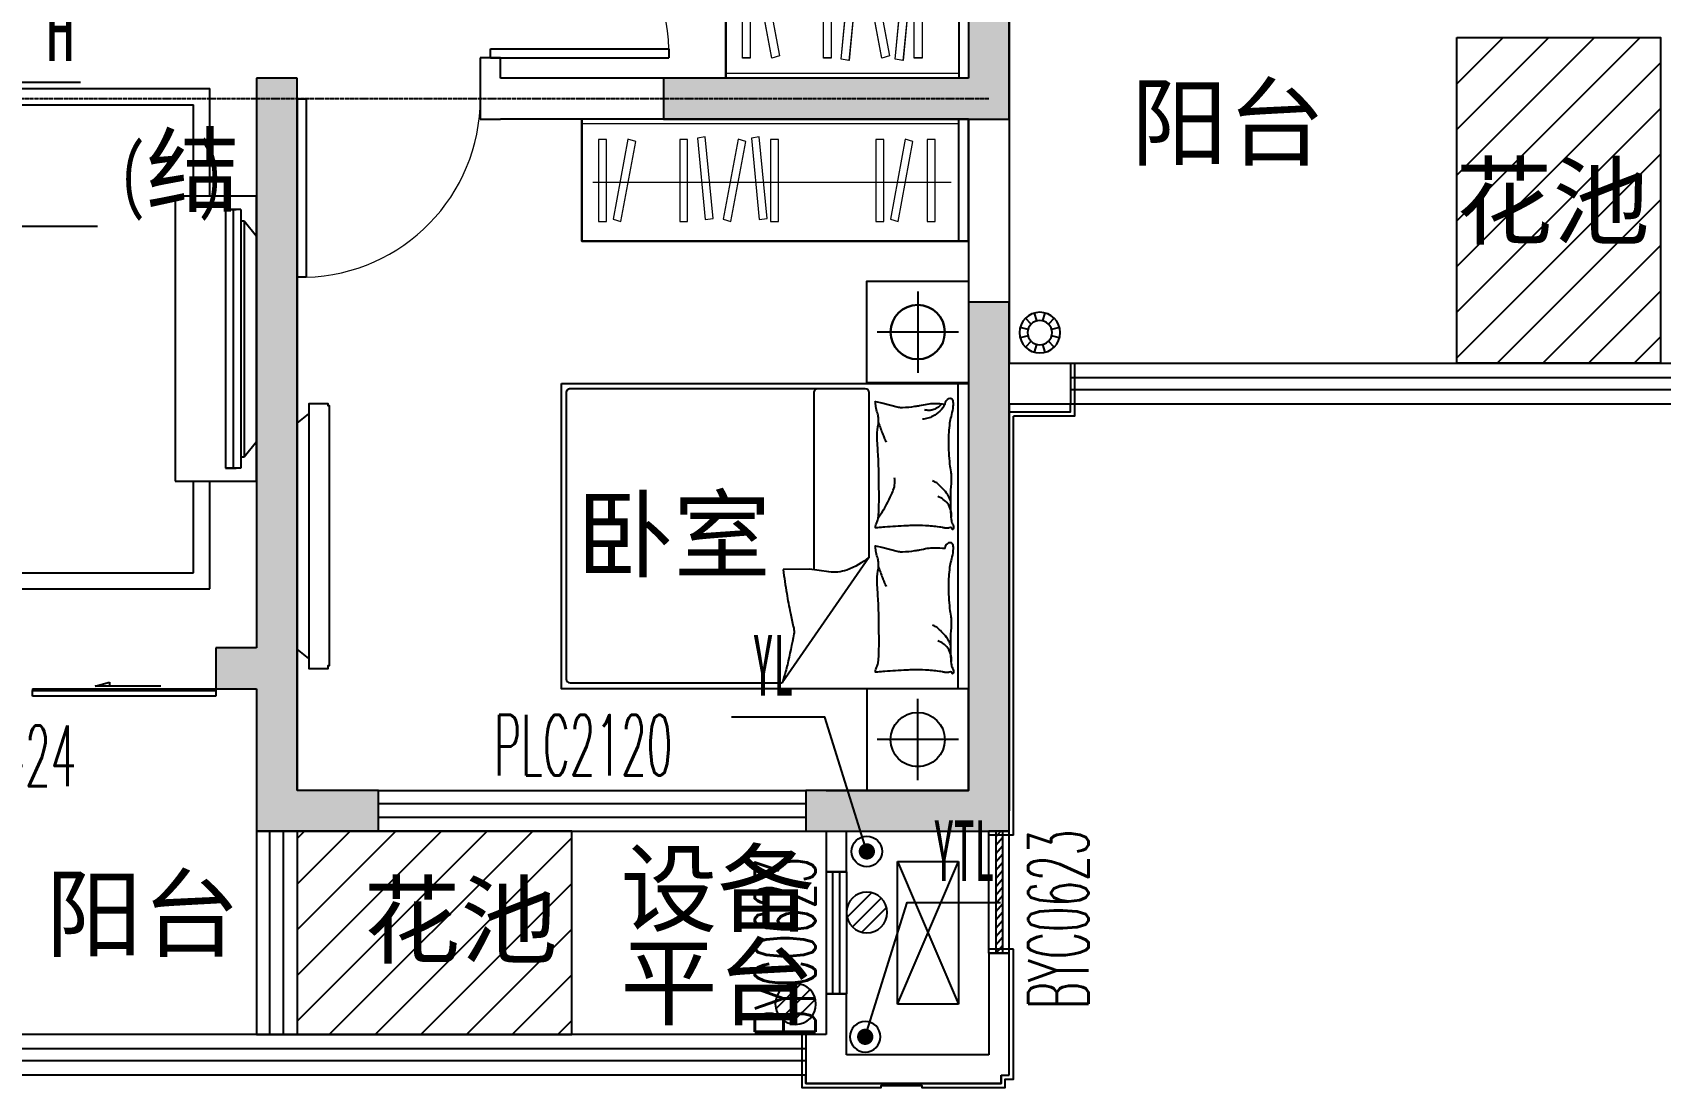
# Model space of a CAD drawing. Extents: x 3479 to 4537415, y 306 to 366510.
# Drawn here: x 4524669 to 4532669, y 273736 to 278921 of the extents above; entities that cross this region are included whole.
import ezdxf

# ---------------------------------------------------------------- set-up
doc = ezdxf.new("R2010")
doc.units = 0
doc.header["$LTSCALE"] = 10
doc.header["$MEASUREMENT"] = 0
doc.linetypes.add('DOTE', pattern=[2.42, 2, -0.2, 0.02, -0.2])
for name, color, linetype in [('2外包线', 46, 'Continuous'), ('A-OTHER', 136, 'Continuous'), ('COLUMN', 11, 'Continuous'), ('DECORATION_地漏', 202, 'Continuous'), ('DETAIL_栏杆', 42, 'Continuous'), ('DETAIL_立管', 143, 'Continuous'), ('DETAIL_雨水管', 52, 'Continuous'), ('DIM_ELEV', 3, 'Continuous'), ('DOTE', 18, 'DOTE'), ('LINE', 137, 'Continuous'), ('LVTRY', 6, 'Continuous'), ('LVTRY-1', 6, 'Continuous'), ('PUB_HATCH', 8, 'Continuous'), ('PUB_TEXT', 7, 'Continuous'), ('WALL', 2, 'Continuous'), ('WINDOW', 143, 'Continuous'), ('WINDOW_TEXT', 7, 'Continuous'), ('花池', 71, 'Continuous')]:
    doc.layers.add(name, color=color, linetype=linetype)
doc.layers.add('FURNITURE', color=207, linetype='Continuous', plot=False)
doc.styles.add('_TCH_DIM', font='simhei.ttf')
doc.styles.add('_TCH_WINDOW', font='SIMPLEX', dxfattribs={"bigfont": 'GBCBIG'})
doc.styles.add('HZ', font='Tssdeng.shx', dxfattribs={"width": 0.7, "bigfont": 'tssdchn.shx'})
doc.styles.get("Standard").update_dxf_attribs({"font": 'gbenor.shx', "bigfont": 'gbcbig.shx'})
doc.styles.add('功能名称', font='', dxfattribs={"width": 0.7})
doc.styles.get('功能名称').set_extended_font_data('SimSun')

# ---------------------------------------------------------------- blocks, each defined once
blk = doc.blocks.new('X-03-A-100(平面图)_t3$0$WITH-Bed-2')
for p, q in [((0, -52.4), (1500, -52.4)), ((25.8, -508.5), (25.8, -1957.8)), ((853.5, -488.5), (45.8, -488.5)), ((853.5, -488.5), (1471.6, -915.9)), ((45.8, -761.1), (915.3, -761.1)), ((1471.6, -1957.8), (1471.6, -915.9)), ((45.8, -1977.8), (1451.6, -1977.8))]:
    blk.add_line(p, q)
blk.add_lwpolyline([(0, -2000), (0, 0), (1500, 0), (1500, -2000)], close=True)
blk.add_lwpolyline([(0, -2000), (0, 0), (1500, 0), (1500, -2000)], close=True)
for points in [[(101, -115.7, -0.263368), (73, -96.9, -0.494818), (82.2, -78.2, -0.049225), (99.9, -76.4, -0.036831), (123.5, -78.2, -0.031893), (161.5, -86.3, 0.035782), (195.4, -93.3, 0.032941), (285.1, -99.2, 0.026564), (396.3, -93.3, 0.017905), (433.8, -87.9, -0.033397), (454, -85.7, -0.03204), (491.1, -86.4, 0.018442), (555.4, -89.4, 0.010837), (620.2, -88.7, 0.014624), (668.1, -85.7, 0.111249), (690.6, -78.4, -0.153708), (707.5, -74.4, -0.076444), (715, -76.1, -0.215512), (716.9, -78.2, -0.585858), (714.3, -81.2, 0.363489), (709.4, -83.8, 0.191716), (709.4, -95.3, -0.129675), (711.3, -111.9, -0.01735), (708.3, -128.7, 0.019326), (705.7, -143.8, 0.018818), (699, -212.2, 0.021828), (698.1, -271.4, 0.006204), (699.5, -305.3, 0.001963), (705.7, -412.2, 0.028341), (709.9, -448.3, -0.117014), (709.4, -457.2, -0.36606), (708, -458.2, -0.03973), (694.4, -455.3, -0.048309), (680.6, -449.9, 0.062981), (670, -446, 0.04058), (646.6, -442.6, 0.014345), (579.8, -440.3, 0.005484), (454.4, -441.1, 0.007153), (358.2, -444.1, 0.008762), (315.7, -446.8, -0.008153), (270, -449.7, -0.06251), (212.9, -445.3, 0.078669), (167.3, -443.3, 0.047825), (144.9, -448, -0.034494), (114.1, -455.3, -0.023571), (88.8, -458.4, -0.510228), (87.8, -457.2), (95.3, -427.2), (116, -344.6, 0.073041), (118, -325, 0.023305), (112.2, -263.9, 0.018299), (108.2, -241.1, -0.01097), (100.8, -203.1, -0.042281), (97.9, -168.8, -0.027201), (100.8, -115.4)], [(810.2, -115.7, -0.263368), (782.3, -96.9, -0.494818), (791.4, -78.2, -0.049225), (809.1, -76.4, -0.036831), (832.8, -78.2, -0.031893), (870.7, -86.3, 0.035782), (904.6, -93.3, 0.032941), (994.3, -99.2, 0.026564), (1105.5, -93.3, 0.017905), (1143, -87.9, -0.033397), (1163.3, -85.7, -0.03204), (1200.3, -86.4, 0.018442), (1264.7, -89.4, 0.010837), (1329.4, -88.7, 0.014624), (1377.3, -85.7, 0.111249), (1399.9, -78.4, -0.153708), (1416.8, -74.4, -0.076444), (1424.2, -76.1, -0.215512), (1426.2, -78.2, -0.585858), (1423.5, -81.2, 0.363489), (1418.6, -83.8, 0.191716), (1418.6, -95.3, -0.129675), (1420.5, -111.9, -0.01735), (1417.5, -128.7, 0.019326), (1414.9, -143.8, 0.018818), (1408.3, -212.2, 0.021828), (1407.4, -271.4, 0.006204), (1408.8, -305.3, 0.001963), (1414.9, -412.2, 0.028341), (1419.2, -448.3, -0.117014), (1418.6, -457.2, -0.36606), (1417.2, -458.2, -0.03973), (1403.6, -455.3, -0.048309), (1389.9, -449.9, 0.062981), (1379.2, -446, 0.04058), (1355.8, -442.6, 0.014345), (1289.1, -440.3, 0.005484), (1163.6, -441.1, 0.007153), (1067.5, -444.1, 0.008762), (1024.9, -446.8, -0.008153), (979.2, -449.7, -0.06251), (922.1, -445.3, 0.078669), (876.5, -443.3, 0.047825), (854.1, -448, -0.034494), (823.4, -455.3, -0.023571), (798, -458.4, -0.510228), (797.1, -457.2), (804.6, -427.2), (825.2, -344.6, 0.073041), (827.2, -325, 0.023305), (821.5, -263.9, 0.018299), (817.4, -241.1, -0.01097), (810.1, -203.1, -0.042281), (807.2, -168.8, -0.027201), (810.1, -115.4)], [(99.3, -131.7, -0.05369), (113.5, -144.7, -0.070312), (121.6, -157, -0.015448), (125.4, -165.5, -0.013244), (129.1, -175.7, -0.082127), (132.1, -193.8, -0.064164), (129.1, -217)], [(100.8, -115.7, -0.077379), (135.6, -141, -0.077379), (161.1, -175.7, -0.047525), (171, -200.4, -0.047525), (176.1, -226.4)], [(574.8, -89.5, 0.027842), (551.1, -100.1, 0.048685), (538.5, -108.2, 0.023666), (510.6, -132.5, 0.031223), (491.6, -153.2, 0.046801), (486.5, -160.9, 0.023191), (478.4, -177.6)], [(656.8, -83.8, 0.088153), (622.3, -87.3, 0.088153), (591.1, -102.5, 0.077547), (569.5, -124.2, 0.077547), (555.4, -151.3)], [(1284.1, -89.5, 0.027842), (1260.3, -100.1, 0.048685), (1247.8, -108.2, 0.023666), (1219.8, -132.5, 0.031223), (1200.8, -153.2, 0.046801), (1195.7, -160.9, 0.023191), (1187.7, -177.6)], [(1366.1, -83.8, 0.088153), (1331.5, -87.3, 0.088153), (1300.3, -102.5, 0.077547), (1278.7, -124.2, 0.077547), (1264.7, -151.3)], [(660.6, -444.1, 0.016108), (621.7, -417.9, 0.024599), (594.9, -402.8, 0.009477), (545.8, -379.5, 0.015937), (516, -367.1, 0.072521), (499.6, -363.6, 0.033339), (463.4, -363.4)], [(191.4, -442.6, 0.009729), (218.7, -433.5, 0.009729), (245.6, -423.4, 0.007971), (267.3, -414.4, 0.007971), (288.8, -404.7)], [(900.6, -442.6, 0.009729), (927.9, -433.5, 0.009729), (954.8, -423.4, 0.007971), (976.6, -414.4, 0.007971), (998, -404.7)], [(853.5, -488.5, -0.085272), (916.8, -598.6, -0.124044), (926, -686.2), (912.4, -781.6), (914.1, -911.7)], [(914.1, -911.7, 0.007867), (1031.7, -893.9, 0.009508), (1128.5, -875.9, 0.006616), (1193.5, -861.5, -0.023828), (1211.7, -858.2, -0.080713), (1230.3, -858.7, -0.009591), (1382.9, -890.6, -0.013133), (1416.4, -899.2, -0.007859), (1471.6, -915.9)]]:
    blk.add_lwpolyline(points, format="xyb")
for centre, start, end in [((45.8, -508.5), 90, 180), ((45.8, -741.1), 180, 270), ((45.8, -1957.8), 180, 270), ((1451.6, -1957.8), 270, 0)]:
    blk.add_arc(centre, 20, start, end)
blk = doc.blocks.new('X-03-A-100(平面图)_t3$0$WITH-bedstand-1')
for p, q in [((0, 240), (0, -240)), ((-240, 0), (240, 0))]:
    blk.add_line(p, q)
blk.add_lwpolyline([(-300, -300), (300, -300), (300, 300), (-300, 300)], close=True)
blk.add_lwpolyline([(-300, -300), (300, -300), (300, 300), (-300, 300)], close=True)
blk.add_circle((0, 0), 160)
blk = doc.blocks.new('X-03-A-100(平面图)_t3$0$$plan$00000330')
for p, q in [((-1973.7, 0), (0, 0)), ((-1973.7, 0), (-1973.7, -500)), ((-1923.7, 0), (-1923.7, -500)), ((0, 0), (0, -500)), ((-1973.7, -500), (0, -500))]:
    blk.add_line(p, q)
at = {"lineweight": 13}
for p, q in [((-1884.8, -240), (-55.7, -240)), ((-1923.7, -480), (0, -480))]:
    blk.add_line(p, q, dxfattribs=at)
blk.add_lwpolyline([(-1973.7, -500), (0, -500), (0, 0), (-1973.7, 0)], close=True)
for points in [[(-1803.3, -80.6), (-1803.3, -416.7), (-1763, -416.7), (-1763, -80.6)], [(-1613.8, -80.8), (-1689.8, -408.2), (-1650.5, -417.3), (-1574.5, -89.9)], [(-1541.1, -80.6), (-1541.1, -416.7), (-1500.7, -416.7), (-1500.7, -80.6)], [(-1003.1, -80.6), (-1003.1, -416.7), (-962.8, -416.7), (-962.8, -80.6)], [(-945, -92.9), (-905.1, -426.6), (-865, -421.8), (-905, -88.1)], [(-759.8, -80.8), (-835.8, -408.2), (-796.5, -417.3), (-720.5, -89.9)], [(-669.3, -92.9), (-629.4, -426.6), (-589.3, -421.8), (-629.3, -88.1)], [(-539.1, -80.6), (-539.1, -416.7), (-498.8, -416.7), (-498.8, -80.6)], [(-198.1, -80.8), (-274.1, -408.2), (-234.7, -417.3), (-158.8, -89.9)], [(-125.3, -80.6), (-125.3, -416.7), (-85, -416.7), (-85, -80.6)]]:
    blk.add_lwpolyline(points, close=True, dxfattribs=at)
blk = doc.blocks.new('ds48d4s8')
for p, q in [((-1240, 0), (0, 0)), ((-1240, 0), (-1240, -500)), ((0, 0), (-1240, 0)), ((-1190, 0), (-1190, -500)), ((0, 0), (0, -500)), ((-1240, -500), (0, -500))]:
    blk.add_line(p, q)
at = {"lineweight": 13}
for p, q in [((-1151.1, -240), (-55.7, -240)), ((-1190, -480), (0, -480))]:
    blk.add_line(p, q, dxfattribs=at)
blk.add_lwpolyline([(-1240, -500), (0, -500), (0, 0), (-1240, 0)], close=True)
for points in [[(-1003.1, -80.6), (-1003.1, -416.7), (-962.8, -416.7), (-962.8, -80.6)], [(-945, -92.9), (-905.1, -426.6), (-865, -421.8), (-905, -88.1)], [(-759.8, -80.8), (-835.8, -408.2), (-796.5, -417.3), (-720.5, -89.9)], [(-669.3, -92.9), (-629.4, -426.6), (-589.3, -421.8), (-629.3, -88.1)], [(-539.1, -80.6), (-539.1, -416.7), (-498.8, -416.7), (-498.8, -80.6)], [(-198.1, -80.8), (-274.1, -408.2), (-234.7, -417.3), (-158.8, -89.9)], [(-125.3, -80.6), (-125.3, -416.7), (-85, -416.7), (-85, -80.6)]]:
    blk.add_lwpolyline(points, close=True, dxfattribs=at)
blk = doc.blocks.new('fggfgsfgsfg')
for p, q in [((5586.4, -3580), (5586.4, -4180)), ((5586.4, -4180), (5586.4, -3580)), ((6731.9, -3580), (6731.9, -4180)), ((6780, -3580), (6780, -4180)), ((6780, -3580), (6780, -4180)), ((6780, -4180), (5586.4, -4180)), ((6780, -4180), (5586.4, -4180)), ((4880.1, -4980), (4880.1, -4380)), ((6780, -4380), (4880.1, -4380)), ((4880.1, -4380), (4880.1, -4980)), ((6780, -4380), (4880.1, -4380)), ((6731.9, -4980), (6731.9, -4380)), ((6780, -4980), (6780, -4380)), ((6780, -4980), (6780, -4380)), ((6780, -4980), (4880.1, -4980)), ((4880.1, -4980), (6780, -4980)), ((6530, -5227.4, 0), (6530, -5627.4, 0)), ((6730, -5427.4, 0), (6330, -5427.4, 0)), ((4802.2, -5725.8, 0), (4802.2, -7131.6, 0)), ((6271.5, -5705.8, 0), (4822.2, -5705.8, 0)), ((6018.9, -5725.8, 0), (6018.9, -6595.3, 0)), ((6291.5, -6533.5, 0), (6291.5, -5725.8, 0)), ((6727.6, -5680, 0), (6727.6, -7180, 0)), ((6291.5, -6533.5, 0), (5864.1, -7151.6, 0)), ((4822.2, -7151.6, 0), (5864.1, -7151.6, 0)), ((6530, -7630, 0), (6530, -7230, 0)), ((6730, -7430, 0), (6330, -7430, 0))]:
    blk.add_line(p, q)
at = {"lineweight": 13}
for p, q in [((5668.2, -4080.1), (5668.2, -3676.7)), ((5707, -3676.7), (5707, -4080.1)), ((5777.1, -3676.9), (5850.2, -4069.8)), ((6066.5, -4080.1), (6066.5, -3676.7)), ((6105.3, -3676.7), (6105.3, -4080.1)), ((6317.8, -3676.9), (6390.9, -4069.8)), ((6513.1, -4080.1), (6513.1, -3676.7)), ((6552, -3676.7), (6552, -4080.1)), ((5812.4, -4080.7), (5739.2, -3687.9)), ((6153.7, -4086.2), (6192.1, -3685.7)), ((6230.7, -3691.5), (6192.2, -4092)), ((6353.1, -4080.7), (6280, -3687.9)), ((6419, -4086.2), (6457.5, -3685.7)), ((6496.1, -3691.5), (6457.6, -4092)), ((5850.2, -4069.8), (5812.4, -4080.7)), ((6390.9, -4069.8), (6353.1, -4080.7)), ((6731.9, -4156), (5586.4, -4156)), ((5707, -4080.1), (5668.2, -4080.1)), ((6105.3, -4080.1), (6066.5, -4080.1)), ((6192.2, -4092), (6153.7, -4086.2)), ((6457.6, -4092), (6419, -4086.2)), ((6552, -4080.1), (6513.1, -4080.1)), ((6731.9, -4404), (4880.1, -4404)), ((5000.7, -4479.9), (4961.9, -4479.9)), ((4961.9, -4479.9), (4961.9, -4883.3)), ((5000.7, -4883.3), (5000.7, -4479.9)), ((5106.1, -4479.3), (5032.9, -4872.1)), ((5143.9, -4490.2), (5106.1, -4479.3)), ((5399, -4479.9), (5360.2, -4479.9)), ((5360.2, -4479.9), (5360.2, -4883.3)), ((5399, -4883.3), (5399, -4479.9)), ((5485.9, -4468), (5447.4, -4473.8)), ((5447.4, -4473.8), (5485.8, -4874.3)), ((5524.4, -4868.5), (5485.9, -4468)), ((5646.8, -4479.3), (5573.7, -4872.1)), ((5684.6, -4490.2), (5646.8, -4479.3)), ((5751.3, -4468), (5712.8, -4473.8)), ((5712.8, -4473.8), (5751.2, -4874.3)), ((5789.8, -4868.5), (5751.3, -4468)), ((5845.7, -4479.9), (5806.8, -4479.9)), ((5806.8, -4479.9), (5806.8, -4883.3)), ((5845.7, -4883.3), (5845.7, -4479.9)), ((6363.5, -4479.9), (6324.7, -4479.9)), ((6324.7, -4479.9), (6324.7, -4883.3)), ((6363.5, -4883.3), (6363.5, -4479.9)), ((6468.9, -4479.3), (6395.7, -4872.1)), ((6506.7, -4490.2), (6468.9, -4479.3)), ((6616, -4479.9), (6577.1, -4479.9)), ((6577.1, -4479.9), (6577.1, -4883.3)), ((6616, -4883.3), (6616, -4479.9)), ((5070.8, -4883.1), (5143.9, -4490.2)), ((5611.5, -4883.1), (5684.6, -4490.2)), ((6433.6, -4883.1), (6506.7, -4490.2)), ((6694.4, -4692), (4933.7, -4692)), ((5032.9, -4872.1), (5070.8, -4883.1)), ((5485.8, -4874.3), (5524.4, -4868.5)), ((5573.7, -4872.1), (5611.5, -4883.1)), ((5751.2, -4874.3), (5789.8, -4868.5)), ((6395.7, -4872.1), (6433.6, -4883.1)), ((4961.9, -4883.3), (5000.7, -4883.3)), ((5360.2, -4883.3), (5399, -4883.3)), ((5806.8, -4883.3), (5845.7, -4883.3)), ((6324.7, -4883.3), (6363.5, -4883.3)), ((6577.1, -4883.3), (6616, -4883.3))]:
    blk.add_line(p, q, dxfattribs=at)
at = {"elevation": 0}
for points in [[(6780, -5677.4), (6280, -5677.4), (6280, -5177.4), (6780, -5177.4)], [(6780, -5677.4), (6280, -5677.4), (6280, -5177.4), (6780, -5177.4)], [(4780, -5680), (6780, -5680), (6780, -7180), (4780, -7180)], [(4780, -5680), (6780, -5680), (6780, -7180), (4780, -7180)], [(6780, -7180), (6280, -7180), (6280, -7680), (6780, -7680)], [(6780, -7180), (6280, -7180), (6280, -7680), (6780, -7680)]]:
    blk.add_lwpolyline(points, close=True, dxfattribs=at)
for points in [[(6664.3, -5781, -0.263368), (6683.1, -5753, -0.494818), (6701.8, -5762.2, -0.049225), (6703.6, -5779.9, -0.036831), (6701.8, -5803.5, -0.031893), (6693.7, -5841.5, 0.035782), (6686.7, -5875.4, 0.032941), (6680.8, -5965.1, 0.026564), (6686.7, -6076.3, 0.017905), (6692.1, -6113.8, -0.033397), (6694.3, -6134, -0.03204), (6693.6, -6171.1, 0.018442), (6690.6, -6235.4, 0.010837), (6691.3, -6300.2, 0.014624), (6694.3, -6348.1, 0.111249), (6701.6, -6370.6, -0.153708), (6705.6, -6387.5, -0.076444), (6703.9, -6395, -0.215512), (6701.8, -6396.9, -0.585858), (6698.8, -6394.3, 0.363489), (6696.2, -6389.4, 0.191716), (6684.7, -6389.4, -0.129675), (6668.1, -6391.3, -0.01735), (6651.3, -6388.3, 0.019326), (6636.2, -6385.7, 0.018818), (6567.8, -6379, 0.021828), (6508.6, -6378.1, 0.006204), (6474.7, -6379.5, 0.001963), (6367.8, -6385.7, 0.028341), (6331.7, -6389.9, -0.117014), (6322.8, -6389.4, -0.36606), (6321.8, -6388, -0.03973), (6324.7, -6374.4, -0.048309), (6330.1, -6360.6, 0.062981), (6334, -6350, 0.04058), (6337.4, -6326.6, 0.014345), (6339.7, -6259.8, 0.005484), (6338.9, -6134.4, 0.007153), (6335.9, -6038.2, 0.008762), (6333.2, -5995.7, -0.008153), (6330.3, -5950, -0.06251), (6334.7, -5892.9, 0.078669), (6336.7, -5847.3, 0.047825), (6332, -5824.9, -0.034494), (6324.7, -5794.1, -0.023571), (6321.6, -5768.8, -0.510228), (6322.8, -5767.8), (6352.8, -5775.3), (6435.4, -5796, 0.073041), (6455, -5798, 0.023305), (6516.1, -5792.2, 0.018299), (6538.9, -5788.2, -0.01097), (6576.9, -5780.8, -0.042281), (6611.2, -5777.9, -0.027201), (6664.6, -5780.8)], [(6664.3, -5780.8, -0.077379), (6639, -5815.6, -0.077379), (6604.3, -5841.1, -0.047525), (6579.6, -5851, -0.047525), (6553.6, -5856.1)], [(6648.3, -5779.3, -0.05369), (6635.3, -5793.5, -0.070312), (6623, -5801.6, -0.015448), (6614.5, -5805.4, -0.013244), (6604.3, -5809.1, -0.082127), (6586.2, -5812.1, -0.064164), (6563, -5809.1)], [(6337.4, -5871.4, 0.009729), (6346.5, -5898.7, 0.009729), (6356.6, -5925.6, 0.007971), (6365.6, -5947.3, 0.007971), (6375.3, -5968.8)], [(6335.9, -6340.6, 0.016108), (6362.1, -6301.7, 0.024599), (6377.2, -6274.9, 0.009477), (6400.5, -6225.8, 0.015937), (6412.9, -6196, 0.072521), (6416.4, -6179.6, 0.033339), (6416.6, -6143.4)], [(6690.5, -6254.8, 0.027842), (6679.9, -6231.1, 0.048685), (6671.8, -6218.5, 0.023666), (6647.5, -6190.6, 0.031223), (6626.8, -6171.6, 0.046801), (6619.1, -6166.5, 0.023191), (6602.4, -6158.4)], [(6696.2, -6336.8, 0.088153), (6692.7, -6302.3, 0.088153), (6677.5, -6271.1, 0.077547), (6655.8, -6249.5, 0.077547), (6628.7, -6235.4)], [(6664.3, -6490.2, -0.263368), (6683.1, -6462.3, -0.494818), (6701.8, -6471.4, -0.049225), (6703.6, -6489.1, -0.036831), (6701.8, -6512.8, -0.031893), (6693.7, -6550.7, 0.035782), (6686.7, -6584.6, 0.032941), (6680.8, -6674.3, 0.026564), (6686.7, -6785.5, 0.017905), (6692.1, -6823, -0.033397), (6694.3, -6843.3, -0.03204), (6693.6, -6880.3, 0.018442), (6690.6, -6944.7, 0.010837), (6691.3, -7009.4, 0.014624), (6694.3, -7057.3, 0.111249), (6701.6, -7079.9, -0.153708), (6705.6, -7096.8, -0.076444), (6703.9, -7104.2, -0.215512), (6701.8, -7106.2, -0.585858), (6698.8, -7103.5, 0.363489), (6696.2, -7098.6, 0.191716), (6684.7, -7098.6, -0.129675), (6668.1, -7100.5, -0.01735), (6651.3, -7097.5, 0.019326), (6636.2, -7094.9, 0.018818), (6567.8, -7088.3, 0.021828), (6508.6, -7087.4, 0.006204), (6474.7, -7088.8, 0.001963), (6367.8, -7094.9, 0.028341), (6331.7, -7099.2, -0.117014), (6322.8, -7098.6, -0.36606), (6321.8, -7097.2, -0.03973), (6324.7, -7083.6, -0.048309), (6330.1, -7069.9, 0.062981), (6334, -7059.2, 0.04058), (6337.4, -7035.8, 0.014345), (6339.7, -6969.1, 0.005484), (6338.9, -6843.6, 0.007153), (6335.9, -6747.5, 0.008762), (6333.2, -6704.9, -0.008153), (6330.3, -6659.2, -0.06251), (6334.7, -6602.1, 0.078669), (6336.7, -6556.5, 0.047825), (6332, -6534.1, -0.034494), (6324.7, -6503.4, -0.023571), (6321.6, -6478, -0.510228), (6322.8, -6477.1), (6352.8, -6484.6), (6435.4, -6505.2, 0.073041), (6455, -6507.2, 0.023305), (6516.1, -6501.5, 0.018299), (6538.9, -6497.4, -0.01097), (6576.9, -6490.1, -0.042281), (6611.2, -6487.2, -0.027201), (6664.6, -6490.1)], [(6291.5, -6533.5, -0.085272), (6181.4, -6596.8, -0.124044), (6093.8, -6606), (5998.4, -6592.4), (5868.3, -6594.1)], [(5868.3, -6594.1, 0.007867), (5886.1, -6711.7, 0.009508), (5904.1, -6808.5, 0.006616), (5918.5, -6873.5, -0.023828), (5921.8, -6891.7, -0.080713), (5921.3, -6910.3, -0.009591), (5889.4, -7062.9, -0.013133), (5880.8, -7096.4, -0.007859), (5864.1, -7151.6)], [(6337.4, -6580.6, 0.009729), (6346.5, -6607.9, 0.009729), (6356.6, -6634.8, 0.007971), (6365.6, -6656.6, 0.007971), (6375.3, -6678)], [(6690.5, -6964.1, 0.027842), (6679.9, -6940.3, 0.048685), (6671.8, -6927.8, 0.023666), (6647.5, -6899.8, 0.031223), (6626.8, -6880.8, 0.046801), (6619.1, -6875.7, 0.023191), (6602.4, -6867.7)], [(6696.2, -7046.1, 0.088153), (6692.7, -7011.5, 0.088153), (6677.5, -6980.3, 0.077547), (6655.8, -6958.7, 0.077547), (6628.7, -6944.7)]]:
    blk.add_lwpolyline(points, format="xyb")
for centre in [(6530, -5427.4, 0), (6530, -7430, 0)]:
    blk.add_circle(centre, 133.3)
for centre, start, end in [((4822.2, -5725.8, 0), 90, 180), ((6038.9, -5725.8, 0), 90, 180), ((6271.5, -5725.8, 0), 0, 90), ((4822.2, -7131.6, 0), 180, 270)]:
    blk.add_arc(centre, 20, start, end)
at = {"layer": 'FURNITURE'}
for p, q in [((565.5, -4230), (3050.5, -4230)), ((3050.5, -4760), (3050.5, -4230)), ((645.5, -4310), (2970.5, -4310)), ((2970.5, -4760), (2970.5, -4310)), ((3128, -4824), (3128, -6096)), ((3128, -4824), (3180.2, -4824)), ((3204, -4824), (3128, -4824)), ((3166, -4824), (3166, -6096)), ((3204, -4824), (3204, -6096)), ((3204, -4880.3), (3219.1, -4880.3)), ((3219.1, -4880.3), (3219.1, -6039.8)), ((3219.1, -4880.3), (3280, -4955.4)), ((3219.1, -6039.8), (3280, -5964.7)), ((3204, -6039.8), (3219.1, -6039.8)), ((3204, -6096), (3128, -6096)), ((3128, -6096), (3180.2, -6096)), ((2970.5, -6610), (2970.5, -6160)), ((3050.5, -6690), (3050.5, -6160)), ((645.5, -6610), (2970.5, -6610)), ((565.5, -6690), (3050.5, -6690))]:
    blk.add_line(p, q, dxfattribs=at)
blk.add_lwpolyline([(2880, -6160), (3280, -6160), (3280, -4760), (2880, -4760)], close=True, dxfattribs=at)
at = {"layer": 'FURNITURE', "elevation": 0}
blk.add_lwpolyline([(3537.6, -7031.3), (3480, -6985.4), (3480, -5874.6), (3537.6, -5828.7), (3537.6, -7031.3), (3537.6, -7080), (3632.9, -7080), (3632.9, -7065.7), (3640, -7065.7), (3640, -5790.4), (3632.9, -5790.4), (3632.9, -5780), (3537.6, -5780), (3537.6, -5828.7)], dxfattribs=at)
at = {"layer": 'FURNITURE', "extrusion": (0, 0, -1), "xscale": 0.9625872506882259, "yscale": 1.200000000672313, "zscale": -1}
blk.add_blockref('ds48d4s8', (-5586.4, -3580), dxfattribs=at)
at = {"layer": 'FURNITURE', "extrusion": (0, 0, -1), "xscale": -0.9625872506882259, "yscale": 1.200000000672313, "zscale": -1, "rotation": 180}
blk.add_blockref('X-03-A-100(平面图)_t3$0$$plan$00000330', (-4880.1, -4980), dxfattribs=at)
at = {"layer": 'FURNITURE', "xscale": -0.8333333334885538, "yscale": 0.8333333334885538, "zscale": 0.8333333334885538}
blk.add_blockref('X-03-A-100(平面图)_t3$0$WITH-bedstand-1', (6530, -5427.4, 0), dxfattribs=at)
at = {"layer": 'FURNITURE', "rotation": 270}
blk.add_blockref('X-03-A-100(平面图)_t3$0$WITH-Bed-2', (6780, -5680, 0), dxfattribs=at)
at = {"layer": 'FURNITURE', "xscale": 0.8333333334885538, "yscale": 0.8333333334885538, "zscale": 0.8333333334885538, "rotation": 180}
blk.add_blockref('X-03-A-100(平面图)_t3$0$WITH-bedstand-1', (6530, -7430, 0), dxfattribs=at)
at = {"layer": 'LVTRY-1', "flags": 9}
for tag, p in [('XSIZE', (3287.8, 320)), ('YSIZE', (3287.8, 320)), ('ZSIZE', (3288.6, 320))]:
    blk.add_attdef(tag, p, '', height=0.5, dxfattribs=at)
for tag in ['YSIZE', 'XSIZE', 'ZSIZE']:
    blk.add_attdef(tag, (3290.4, 320), '', height=0.5, rotation=90, dxfattribs=at)
blk = doc.blocks.new('A$C7A796BF3')
for p, q in [((200, 0), (200, -300)), ((900, 0), (200, 0)), ((200, 0), (900, -300)), ((900, 0), (200, -300)), ((900, -300), (900, 0)), ((200, -300), (900, -300))]:
    blk.add_line(p, q)
blk = doc.blocks.new('1#-BZC-ZZ')
at = {"layer": 'PUB_HATCH'}
for points in [[(447308.5, 732279), (447308.5, 732079), (447508.5, 732079), (447508.5, 729779), (446008.5, 729779), (446008.5, 729579), (447708.5, 729579), (447708.5, 732279)], [(443808.5, 726779), (444008.5, 726779), (444008.5, 726079), (444608.5, 726079), (444608.5, 726279), (444208.5, 726279), (444208.5, 729779), (444008.5, 729779), (444008.5, 726979), (443808.5, 726979)], [(446708.5, 726079), (447708.5, 726079), (447708.5, 728679), (447508.5, 728679), (447508.5, 726279), (446708.5, 726279)]]:
    blk.add_hatch(color=256, dxfattribs=at).paths.add_polyline_path(points)
at = {"layer": 'COLUMN'}
for p, q in [((447708.5, 729579), (447708.5, 732279)), ((447508.5, 732079), (447508.5, 729779)), ((444208.5, 729779), (444008.5, 729779)), ((444008.5, 729779), (444008.5, 726979)), ((444208.5, 726279), (444208.5, 729779)), ((447508.5, 729779), (446008.5, 729779)), ((446008.5, 729779), (446008.5, 729579)), ((446008.5, 729579), (447708.5, 729579)), ((447708.5, 728679), (447508.5, 728679)), ((447508.5, 728679), (447508.5, 726279)), ((447708.5, 726079), (447708.5, 728679)), ((444008.5, 726979), (443808.5, 726979)), ((443808.5, 726979), (443808.5, 726779)), ((443808.5, 726779), (444008.5, 726779)), ((444008.5, 726779), (444008.5, 726079)), ((444608.5, 726279), (444208.5, 726279)), ((444608.5, 726079), (444608.5, 726279)), ((447508.5, 726279), (446708.5, 726279)), ((446708.5, 726279), (446708.5, 726079)), ((444008.5, 726079), (444608.5, 726079)), ((446708.5, 726079), (447708.5, 726079))]:
    blk.add_line(p, q, dxfattribs=at)
blk = doc.blocks.new('$WINLIB2D$00000001')
at = {"color": 0}
for points in [[(-0.5, 0.5), (-0.5, -0.5)], [(-0.5, 0.5), (0.5, 0.5)], [(0.5, -0.5), (0.5, 0.5)], [(0.5, 0.1667), (-0.5, 0.1667)], [(0.5, -0.1667), (-0.5, -0.1667)], [(-0.5, -0.5), (0.5, -0.5)]]:
    blk.add_lwpolyline(points, dxfattribs=at)
blk = doc.blocks.new('$TCHSYS$WIN2D')
for p, q in [((-0.5, 0.5), (0.5, 0.5)), ((-0.5, 0.5), (-0.5, -0.5)), ((0.5, 0.5), (0.5, -0.5)), ((0.5, 0.1667), (-0.5, 0.1667)), ((0.5, -0.1667), (-0.5, -0.1667)), ((-0.5, -0.5), (0.5, -0.5))]:
    blk.add_line(p, q)
blk = doc.blocks.new('$DorLib2D$00000001')
for p, q in [((0.45, 0.975), (0.5, 0.975)), ((0.45, 0), (0.45, 0.975)), ((0.5, 0), (0.5, 0.975)), ((0.5, 0), (0.45, 0))]:
    blk.add_line(p, q)
at = {"lineweight": 13}
blk.add_arc((0.475, 0), 0.975, 91.46928, 180, dxfattribs=at)
blk = doc.blocks.new('$WINLIB2D$00000039')
at = {"color": 0}
for points in [[(-0.5, 0.5), (-0.5, -0.5)], [(0.5, 0.5), (-0.5, 0.5)], [(0.5, -0.5), (0.5, 0.5)], [(-0.5, 0.167), (0.5, 0.167)], [(-0.384, -0.167), (-0.448, 0.167)], [(-0.316, -0.167), (-0.38, 0.167)], [(-0.248, -0.167), (-0.312, 0.167)], [(-0.18, -0.167), (-0.244, 0.167)], [(-0.112, -0.167), (-0.176, 0.167)], [(-0.044, -0.167), (-0.108, 0.167)], [(0.024, -0.167), (-0.04, 0.167)], [(0.092, -0.167), (0.028, 0.167)], [(0.16, -0.167), (0.096, 0.167)], [(0.228, -0.167), (0.164, 0.167)], [(0.296, -0.167), (0.232, 0.167)], [(0.364, -0.167), (0.3, 0.167)], [(0.432, -0.167), (0.368, 0.167)], [(0.5, -0.167), (0.436, 0.167)], [(-0.452, -0.167), (-0.5, 0.084)], [(-0.5, -0.167), (0.5, -0.167)], [(0.5, -0.5), (-0.5, -0.5)]]:
    blk.add_lwpolyline(points, dxfattribs=at)
blk = doc.blocks.new('$DorLib2D$00000129')
at = {"color": 0, "linetype": 'Continuous'}
for p, q in [((-0.5, 0.545), (-0.5, 0.6866)), ((-0.5, 0.6866), (0.5, 0.6866)), ((0.5, 0.6866), (0.5, 0.545)), ((0.5, 0.545), (-0.5, 0.545)), ((-0.5, 0.5), (-0.5, 0.545)), ((0.5, 0.5), (0.5, 0.545)), ((-0.2, 0.4375), (0.1584, 0.4375)), ((0.1584, 0.4375), (0.0804, 0.3408)), ((0.0804, 0.3408), (0.0804, 0.4375))]:
    blk.add_line(p, q, dxfattribs=at)
blk = doc.blocks.new('$LIGUAN')
at = {"color": 0, "linetype": 'Continuous'}
blk.add_circle((0, 0), 0.5, dxfattribs=at)
at = {"color": 0, "flags": 1}
for tag in ['THICK', 'BG_D', 'BG_T']:
    blk.add_attdef(tag, (0, 0), '', height=0.0001, dxfattribs=at)
blk = doc.blocks.new('$PS001_0')
for p, q in [((-0.485, -0.123), (0.123, 0.485)), ((-0.354, -0.354), (0.354, 0.354)), ((-0.118, -0.486), (0.486, 0.118))]:
    blk.add_line(p, q)
blk.add_circle((0, 0), 0.5)
at = {"style": 'HZ', "width": 0.7, "flags": 1}
for tag, p in [('UNIT', (0, 0)), ('SPEC', (0, -0.002)), ('WHAT', (0, -0.003))]:
    blk.add_attdef(tag, p, '', height=0.001, dxfattribs=at)
blk = doc.blocks.new('地漏-03')
at = {"layer": 'LVTRY'}
for p, q in [((-15.5, 58), (-25.9, 96.6)), ((15.5, 58), (25.9, 96.6)), ((-96.6, 25.9), (-58, 15.5)), ((-70.7, 70.7), (-42.4, 42.4)), ((42.4, 42.4), (70.7, 70.7)), ((58, 15.5), (96.6, 25.9)), ((-96.6, -25.9), (-58, -15.5)), ((-70.7, -70.7), (-42.4, -42.4)), ((-25.9, -96.6), (-15.5, -58)), ((25.9, -96.6), (15.5, -58)), ((42.4, -42.4), (70.7, -70.7)), ((58, -15.5), (96.6, -25.9))]:
    blk.add_line(p, q, dxfattribs=at)
for radius in [100, 60]:
    blk.add_circle((0, 0), radius, dxfattribs=at)

msp = doc.modelspace()

# ---------------------------------------------------------------- hatches: boundary and pattern name
at = {"layer": '花池'}
h = msp.add_hatch(dxfattribs=at)
h.set_pattern_fill('ANSI31', color=256, scale=100)
h.set_pattern_definition([(45, (2184383.15, 10762.34), (-112.253202, 112.253202), [])])
h.paths.add_polyline_path([(4531668.7, 278895.9), (4532668.7, 278895.9), (4532668.7, 277295.9), (4531668.7, 277295.9)])
h = msp.add_hatch(dxfattribs=at)
h.set_pattern_fill('ANSI31', color=256, scale=100)
h.set_pattern_definition([(45, (2161483.15, 8262.34), (-112.253202, 112.253202), [])])
h.paths.add_polyline_path([(4527318.7, 274995.9), (4525968.7, 274995.9), (4525968.7, 273995.9), (4527318.7, 273995.9)])

# ---------------------------------------------------------------- linework, layer by layer
at = {"layer": '2外包线'}
for p, q in [((4529488.7, 274975.9), (4529368.7, 274975.9)), ((4529488.7, 274415.9), (4529368.7, 274415.9))]:
    msp.add_line(p, q, dxfattribs=at)
for points in [[(4529788.7, 277295.9), (4529788.7, 277035.9), (4529488.7, 277035.9)], [(4529468.7, 277055.9), (4529768.7, 277055.9), (4529768.7, 277095.9)], [(4529488.7, 274975.9), (4529488.7, 277035.9)], [(4528448.7, 273995.9), (4528448.7, 273735.9), (4528838.7, 273735.9), (4528838.7, 273745.9), (4529038.7, 273745.9), (4529038.7, 273735.9), (4529448.7, 273735.9), (4529448.7, 273775.9), (4529488.7, 273775.9), (4529488.7, 274415.9)], [(4529428.7, 273795.9), (4529428.7, 273755.9), (4528468.7, 273755.9), (4528468.7, 273795.9)], [(4529428.7, 273795.9), (4529428.7, 273755.9), (4528468.7, 273755.9), (4528468.7, 273795.9)]]:
    msp.add_lwpolyline(points, dxfattribs=at)
at = {"layer": 'DETAIL_栏杆'}
for p, q in [((4529768.7, 277225.9), (4535168.7, 277225.9)), ((4529768.7, 277165.9), (4535168.7, 277165.9)), ((4528468.7, 273925.9), (4523068.7, 273925.9)), ((4528468.7, 273865.9), (4523068.7, 273865.9))]:
    msp.add_line(p, q, dxfattribs=at)
at = {"layer": 'DETAIL_雨水管'}
for points in [[(4528768.7, 274895.9), (4528562.5, 275556.7), (4528103.5, 275556.7)], [(4528760.7, 273984.9), (4528966.8, 274645.7), (4529425.8, 274645.7)]]:
    msp.add_lwpolyline(points, dxfattribs=at)
at = {"layer": 'DETAIL_雨水管', "const_width": 40}
for points in [[(4528774.6, 274876.8, 1), (4528762.7, 274915, 1)], [(4528754.7, 273965.8, -1), (4528766.6, 274004, -1)]]:
    msp.add_lwpolyline(points, format="xyb", close=True, dxfattribs=at)
at = {"layer": 'DIM_ELEV'}
for p, q in [((4523625.4, 278676.6), (4524904, 278676.6)), ((4523709.6, 277969.5), (4524988.2, 277969.5))]:
    msp.add_line(p, q, dxfattribs=at)
at = {"layer": 'DOTE'}
msp.add_line((4529368.7, 278595.9), (4522368.7, 278595.9), dxfattribs=at)
at = {"layer": 'LINE'}
for p, q in [((4529768.7, 277295.9), (4535168.7, 277295.9)), ((4529768.7, 277095.9), (4535168.7, 277095.9)), ((4528468.7, 273995.9), (4523068.7, 273995.9)), ((4528468.7, 273795.9), (4523068.7, 273795.9))]:
    msp.add_line(p, q, dxfattribs=at)
at = {"layer": 'WALL'}
for p, q in [((4529268.7, 279595.9), (4529268.7, 278695.9)), ((4529468.7, 279495.9), (4529468.7, 278595.9)), ((4526968.7, 278795.9), (4526868.7, 278795.9)), ((4526868.7, 278795.9), (4526868.7, 278695.9)), ((4526968.7, 278695.9), (4526968.7, 278795.9)), ((4525768.7, 278695.9), (4525768.7, 275895.9)), ((4525968.7, 278695.9), (4525768.7, 278695.9)), ((4525968.7, 278495.9), (4525968.7, 278695.9)), ((4526868.7, 278695.9), (4526868.7, 278495.9)), ((4529268.7, 278695.9), (4526968.7, 278695.9)), ((4529468.7, 278595.9), (4529468.7, 277295.9)), ((4525968.7, 278495.9), (4525968.7, 275795.9)), ((4526868.7, 278495.9), (4526968.7, 278495.9)), ((4529268.7, 278495.9), (4526968.7, 278495.9)), ((4529268.7, 278495.9), (4529268.7, 277195.9)), ((4529468.7, 277295.9), (4529768.7, 277295.9)), ((4529768.7, 277295.9), (4529768.7, 277095.9)), ((4529268.7, 277195.9), (4529268.7, 275195.9)), ((4529468.7, 277095.9), (4529468.7, 275095.9)), ((4529468.7, 277095.9), (4529768.7, 277095.9)), ((4525768.7, 275895.9), (4525568.7, 275895.9)), ((4525568.7, 275895.9), (4525568.7, 275695.9)), ((4525968.7, 275795.9), (4525968.7, 275195.9)), ((4525568.7, 275695.9), (4525768.7, 275695.9)), ((4525768.7, 275695.9), (4525768.7, 275095.9)), ((4526368.7, 275195.9), (4525968.7, 275195.9)), ((4526368.7, 274995.9), (4526368.7, 275195.9)), ((4528568.7, 275195.9), (4528468.7, 275195.9)), ((4528468.7, 275195.9), (4528468.7, 274995.9)), ((4528568.7, 275195.9), (4529268.7, 275195.9)), ((4525768.7, 275095.9), (4525768.7, 274995.9)), ((4529468.7, 274995.9), (4529468.7, 275095.9)), ((4525768.7, 274995.9), (4525968.7, 274995.9)), ((4525968.7, 274995.9), (4526368.7, 274995.9)), ((4528468.7, 274995.9), (4528568.7, 274995.9)), ((4528568.7, 274995.9), (4528568.7, 274795.9)), ((4528668.7, 274795.9), (4528668.7, 274995.9)), ((4528668.7, 274995.9), (4529368.7, 274995.9)), ((4529368.7, 274995.9), (4529468.7, 274995.9)), ((4528568.7, 274795.9), (4528668.7, 274795.9)), ((4529468.7, 274395.9), (4529368.7, 274395.9)), ((4529368.7, 274395.9), (4529368.7, 273895.9)), ((4529468.7, 273795.9), (4529468.7, 274395.9)), ((4528668.7, 274195.9), (4528568.7, 274195.9)), ((4528568.7, 274195.9), (4528568.7, 273995.9)), ((4528668.7, 273995.9), (4528668.7, 274195.9)), ((4525768.7, 273995.9), (4525968.7, 273995.9)), ((4528568.7, 273995.9), (4528468.7, 273995.9)), ((4528468.7, 273995.9), (4528468.7, 273755.9)), ((4528668.7, 273895.9), (4528668.7, 273995.9)), ((4529368.7, 273895.9), (4528668.7, 273895.9)), ((4529428.7, 273755.9), (4529428.7, 273795.9)), ((4529428.7, 273795.9), (4529468.7, 273795.9)), ((4528468.7, 273755.9), (4529428.7, 273755.9))]:
    msp.add_line(p, q, dxfattribs=at)
at = {"layer": 'WINDOW'}
msp.add_line((4524668.7, 275695.9), (4525568.7, 275695.9), dxfattribs=at)
at = {"layer": '花池'}
for points in [[(4531668.7, 278895.9), (4532668.7, 278895.9), (4532668.7, 277295.9), (4531668.7, 277295.9)], [(4527318.7, 274995.9), (4525968.7, 274995.9), (4525968.7, 273995.9), (4527318.7, 273995.9)]]:
    msp.add_lwpolyline(points, close=True, dxfattribs=at)

# ---------------------------------------------------------------- block references
msp.add_blockref('1#-BZC-ZZ', (4081760.2, -451083.1))
at = {"linetype": 'ByBlock'}
msp.add_blockref('fggfgsfgsfg', (4522488.7, 282875.9, 0), dxfattribs=at)
at = {"layer": 'A-OTHER', "extrusion": (0, 0, -1), "zscale": -1, "rotation": 270.0000000000001}
msp.add_blockref('A$C7A796BF3', (-4528918.7, 275045.9), dxfattribs=at)
at = {"layer": 'DECORATION_地漏', "xscale": -1}
msp.add_blockref('地漏-03', (4529618.7, 277445.9), dxfattribs=at)
at = {"layer": 'DECORATION_地漏', "xscale": -200, "yscale": 200, "zscale": 200, "rotation": 270.0000007234398}
for p in [(4528768.7, 274595.9), (4528418.7, 274145.9)]:
    msp.add_blockref('$PS001_0', p, dxfattribs=at)
at = {"layer": 'DETAIL_立管', "xscale": -150, "yscale": 150, "zscale": 150, "rotation": 7.234397880750977e-07}
msp.add_blockref('$LIGUAN', (4528760.7, 273984.9), dxfattribs=at)
at = {"layer": 'DETAIL_雨水管', "yscale": 150, "zscale": 150}
for p, xscale in [((4528768.7, 274895.9), 150), ((4528760.7, 273984.9), -150)]:
    msp.add_blockref('$LIGUAN', p, dxfattribs=dict(at, xscale=xscale))
at = {"layer": 'WINDOW'}
for name, p, xscale, yscale, zscale, rotation in [('$DorLib2D$00000001', (4526918.7, 279245.9), 900, 900, 900, 270), ('$DorLib2D$00000001', (4526418.7, 278595.9), 900, 900, 900, 179.9999998473758), ('$TCHSYS$WIN2D', (4525868.7, 274495.9), 999.9999999654246, 200, 999.9999999654246, 270), ('$WINLIB2D$00000039', (4529418.7, 274695.9), 600, 100, 600, 270.0000002995006), ('$WINLIB2D$00000001', (4528618.7, 274495.9), 600, 100, 600, 270.0000002995006)]:
    msp.add_blockref(name, p, dxfattribs=dict(at, xscale=xscale, yscale=yscale, zscale=zscale, rotation=rotation))
at = {"layer": 'WINDOW', "yscale": -200}
for name, p, xscale, zscale in [('$DorLib2D$00000129', (4525118.7, 275795.9), -900, -900), ('$WINLIB2D$00000001', (4527418.7, 275095.9), 2100, 2100)]:
    msp.add_blockref(name, p, dxfattribs=dict(at, xscale=xscale, zscale=zscale))

# ---------------------------------------------------------------- texts
at = {"layer": 'PUB_TEXT', "style": '_TCH_DIM'}
for s, width, p in [('H', 0.705882, (4524734, 278781.6)), ('(', 0.705882, (4525088.2, 278074.5)), (')', 0.705882, (4525473.9, 278074.5)), ('YL', 0.494118, (4528208.5, 275661.7)), ('YTL', 0.494118, (4529096.8, 274750.7))]:
    msp.add_text(s, height=297.5, dxfattribs=dict(at, width=width)).set_placement(p)
at = {"layer": 'PUB_TEXT'}
for s, height, style, p in [('阳台', 350, '功能名称', (4530066.1, 278304.1)), ('结', 337.6, '_TCH_DIM', (4525228.2, 278074.5)), ('花池', 350, '功能名称', (4531661.7, 277916.1)), ('卧室', 350, '功能名称', (4527341.4, 276278)), ('设备', 350, '功能名称', (4527557.4, 274538.8)), ('阳台', 350, '功能名称', (4524732.2, 274414.7)), ('花池', 350, '功能名称', (4526294.6, 274382.7)), ('平台', 350, '功能名称', (4527557.4, 274078.5))]:
    msp.add_text(s, height=height, dxfattribs=dict(at, style=style)).set_placement(p)
at = {"layer": 'WINDOW_TEXT', "style": '_TCH_WINDOW', "width": 0.494118}
for s, rotation, p in [('PLC2120', 359.99992, (4526937.1, 275269.7)), ('MLC2424', 359.99992, (4523989.1, 275216.7)), ('BYC0623', 90, (4529858.3, 274121.2)), ('BYC0623', 90, (4528515.5, 273984.7))]:
    msp.add_text(s, height=297.5, rotation=rotation, dxfattribs=at).set_placement(p)

doc.saveas('drawing.dxf')
